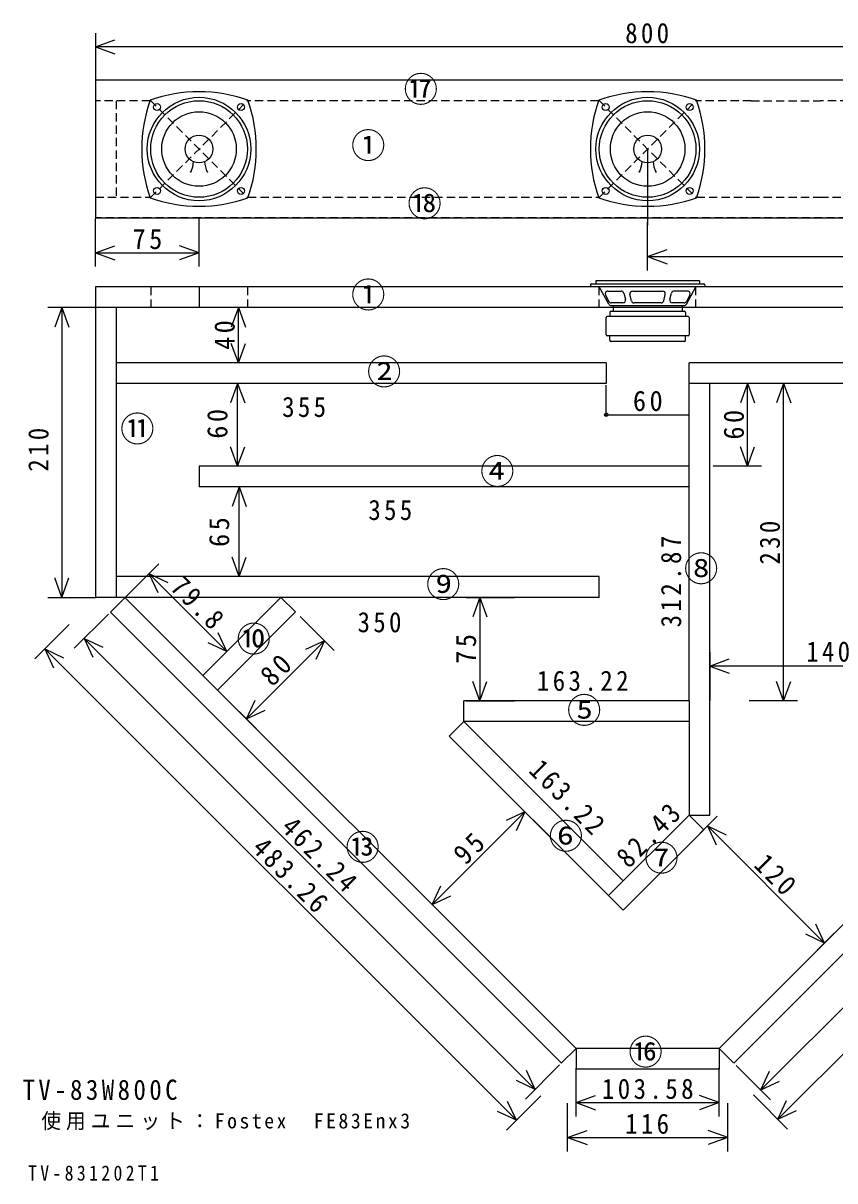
# Model space of a CAD drawing. Units: millimetres, scale not verified. Extents: x -659 to 492, y -362 to 477.
# Drawn here: x -659 to -71, y -362 to 477 of the extents above; entities that cross this region are included whole.
import ezdxf
from ezdxf.enums import TextEntityAlignment as Align

# ---------------------------------------------------------------- set-up
doc = ezdxf.new("R2010")
doc.units = ezdxf.units.MM
doc.header["$LTSCALE"] = 5
doc.header["$PDMODE"] = 32
doc.header["$PDSIZE"] = 2.5
doc.linetypes.add('DASHED1', pattern=[1.8, 1.2, -0.6])
doc.layers.add('0-0', color=7, linetype='Continuous')
doc.styles.add('ＭＳ ゴシック', font='')
doc.styles.get('ＭＳ ゴシック').set_extended_font_data('MS Gothic')

msp = doc.modelspace()

# ---------------------------------------------------------------- linework, layer by layer
at = {"layer": '0-0', "color": 4}
for p, q in [((-606.736, 470.233), (-606.736, 435.233)), ((-606.736, 460.233), (-592.64, 465.363)), ((193.264, 460.233), (-606.736, 460.233)), ((-606.736, 460.233), (-592.64, 455.103)), ((-606.736, 300.946), (-606.736, 335.946)), ((-531.736, 300.946), (-531.736, 335.946)), ((-206.736, 298.225), (-206.736, 333.225)), ((-606.736, 310.946), (-592.64, 316.076)), ((-606.736, 310.946), (-531.736, 310.946)), ((-606.736, 310.946), (-592.64, 305.815)), ((-531.736, 310.946), (-545.831, 316.076)), ((-531.736, 310.946), (-545.831, 305.815)), ((-206.736, 308.225), (-192.64, 313.356)), ((-206.736, 308.225), (193.264, 308.225)), ((-206.736, 308.225), (-192.64, 303.095)), ((-581.797, 271.205), (-641.164, 271.205)), ((-631.164, 271.205), (-636.294, 257.109)), ((-631.164, 271.205), (-631.164, 61.205)), ((-631.164, 271.205), (-626.034, 257.109)), ((-493.238, 271.205), (-576.736, 271.205)), ((-503.238, 271.205), (-508.369, 257.109)), ((-503.238, 231.205), (-503.238, 271.205)), ((-503.238, 271.205), (-498.108, 257.109)), ((-503.238, 231.205), (-508.369, 245.3)), ((-503.238, 231.205), (-498.108, 245.3)), ((-493.238, 231.205), (-576.736, 231.205)), ((-493.785, 216.205), (-528.785, 216.205)), ((-503.785, 216.205), (-508.915, 202.109)), ((-503.785, 156.205), (-503.785, 216.205)), ((-503.785, 216.205), (-498.655, 202.109)), ((-236.736, 193.594), (-236.736, 214.922)), ((-124.326, 216.205), (-159.326, 216.205)), ((-134.326, 216.205), (-139.456, 202.109)), ((-134.326, 156.205), (-134.326, 216.205)), ((-134.326, 216.205), (-129.195, 202.109)), ((-98.219, 216.205), (-133.219, 216.205)), ((-108.219, 216.205), (-113.349, 202.109)), ((-108.219, -13.795), (-108.219, 216.205)), ((-108.219, 216.205), (-103.089, 202.109)), ((-236.736, 193.594), (-176.736, 193.594)), ((-503.785, 156.205), (-508.915, 170.3)), ((-503.785, 156.205), (-498.655, 170.3)), ((-134.326, 156.205), (-139.456, 170.3)), ((-134.326, 156.205), (-129.195, 170.3)), ((-493.785, 156.205), (-528.785, 156.205)), ((-124.326, 156.205), (-159.326, 156.205)), ((-492.685, 141.205), (-527.685, 141.205)), ((-502.685, 141.205), (-507.816, 127.109)), ((-502.685, 76.205), (-502.685, 141.205)), ((-502.685, 141.205), (-497.555, 127.109)), ((-560.971, 85.468), (-585.719, 60.719)), ((-502.685, 76.205), (-507.816, 90.3)), ((-502.685, 76.205), (-497.555, 90.3)), ((-581.797, 76.205), (-590.648, 76.205)), ((-511.617, 21.973), (-568.042, 78.397)), ((-568.042, 78.397), (-561.702, 64.802)), ((-568.042, 78.397), (-554.447, 72.058)), ((-492.685, 76.205), (-527.685, 76.205)), ((-631.164, 61.205), (-636.294, 75.3)), ((-631.164, 61.205), (-626.034, 75.3)), ((-641.164, 61.205), (-606.164, 61.205)), ((-493.06, 61.205), (-528.06, 61.205)), ((-338.303, 61.205), (-303.303, 61.205)), ((-328.303, 61.205), (-333.433, 47.109)), ((-328.303, 61.205), (-328.303, -13.795)), ((-328.303, 61.205), (-323.173, 47.109)), ((-622.122, 24.316), (-597.373, 49.065)), ((-433.821, 22.64), (-458.57, 47.389)), ((-650.631, 16.737), (-625.883, 41.486)), ((-511.617, 21.973), (-517.957, 35.567)), ((-124.824, -295.918), (205.282, 34.187)), ((-615.051, 31.388), (-288.197, -295.467)), ((-615.051, 31.388), (-601.456, 25.048)), ((-615.051, 31.388), (-608.712, 17.793)), ((-504.546, 29.044), (-529.295, 4.295)), ((-511.617, 21.973), (-525.212, 28.312)), ((-497.461, -26.857), (-440.892, 29.711)), ((-440.892, 29.711), (-454.487, 23.372)), ((-440.892, 29.711), (-447.231, 16.117)), ((-161.736, -9.072), (-161.736, 25.928)), ((-643.56, 23.808), (-301.847, -317.905)), ((-643.56, 23.808), (-629.966, 17.469)), ((-643.56, 23.808), (-637.221, 10.214)), ((-161.736, 21.399), (-161.736, -13.601)), ((-112.361, -317.167), (229.637, 24.832)), ((-161.736, 11.399), (-147.64, 16.529)), ((-21.736, 11.399), (-161.736, 11.399)), ((-161.736, 11.399), (-147.64, 6.269)), ((-328.303, -13.795), (-333.433, 0.3)), ((-328.303, -13.795), (-323.173, 0.3)), ((-108.219, -13.795), (-113.349, 0.3)), ((-108.219, -13.795), (-103.089, 0.3)), ((-490.389, -33.928), (-515.138, -9.18)), ((-497.461, -26.857), (-491.121, -13.263)), ((-338.303, -13.795), (-303.303, -13.795)), ((-98.219, -13.795), (-133.219, -13.795)), ((-497.461, -26.857), (-483.866, -20.518)), ((-302.699, -87.269), (-277.95, -112.017)), ((-295.628, -94.34), (-362.803, -161.515)), ((-295.628, -94.34), (-309.222, -100.679)), ((-295.628, -94.34), (-301.967, -107.934)), ((-156.332, -97.473), (-181.081, -122.222)), ((-78.551, -189.397), (-163.404, -104.544)), ((-163.404, -104.544), (-157.064, -118.139)), ((-163.404, -104.544), (-149.809, -110.884)), ((-362.803, -161.515), (-356.464, -147.92)), ((-369.874, -154.444), (-345.125, -179.193)), ((-362.803, -161.515), (-349.208, -155.176)), ((-78.551, -189.397), (-84.89, -175.802)), ((-71.48, -182.326), (-96.228, -207.075)), ((-78.551, -189.397), (-92.145, -183.058)), ((-295.268, -302.538), (-270.519, -277.789)), ((-288.197, -295.467), (-294.536, -281.872)), ((-258.524, -315.092), (-258.524, -280.092)), ((-154.948, -315.092), (-154.948, -280.092)), ((-117.753, -302.989), (-142.501, -278.241)), ((-124.824, -295.918), (-118.484, -282.324)), ((-288.197, -295.467), (-301.791, -289.128)), ((-124.824, -295.918), (-111.229, -289.579)), ((-308.918, -324.976), (-284.17, -300.227)), ((-258.524, -305.092), (-244.428, -299.962)), ((-154.948, -305.092), (-169.043, -299.962)), ((-105.29, -324.238), (-130.039, -299.49)), ((-301.847, -317.905), (-308.187, -304.31)), ((-264.737, -340.427), (-264.737, -305.427)), ((-258.524, -305.092), (-154.948, -305.092)), ((-258.524, -305.092), (-244.428, -310.223)), ((-154.948, -305.092), (-169.043, -310.223)), ((-148.735, -340.427), (-148.735, -305.427)), ((-112.361, -317.167), (-106.022, -303.573)), ((-301.847, -317.905), (-315.442, -311.565)), ((-112.361, -317.167), (-98.767, -310.828)), ((-264.737, -330.427), (-250.642, -325.297)), ((-148.735, -330.427), (-162.83, -325.297)), ((-264.737, -330.427), (-148.735, -330.427)), ((-264.737, -330.427), (-250.642, -335.557)), ((-148.735, -330.427), (-162.83, -335.557))]:
    msp.add_line(p, q, dxfattribs=at)
at = {"layer": '0-0'}
for p, q in [((-606.736, 436.205), (-606.736, 336.205)), ((193.264, 436.205), (-606.736, 436.205)), ((-206.736, 386.205), (-206.736, 330.914)), ((-606.736, 336.205), (193.264, 336.205)), ((-531.736, 336.418), (-531.736, 336.205)), ((193.264, 286.205), (-606.736, 286.205)), ((-606.736, 286.205), (-606.736, 61.205)), ((-531.736, 286.205), (-531.736, 271.205)), ((-248.236, 287.755), (-248.236, 286.205)), ((-247.536, 288.455), (-165.936, 288.455)), ((-169.236, 290.705), (-244.236, 290.705)), ((-244.236, 290.705), (-244.236, 288.455)), ((-234.807, 273.733), (-241.736, 286.205)), ((-178.664, 273.733), (-171.736, 286.205)), ((-169.236, 290.705), (-169.236, 288.455)), ((-165.236, 287.755), (-165.236, 286.205)), ((-237.34, 280.26), (-234.926, 275.759)), ((-235.577, 283.205), (-226.007, 283.205)), ((-224.089, 281.773), (-222.756, 277.273)), ((-218.528, 276.271), (-219.528, 280.772)), ((-217.576, 283.205), (-195.896, 283.205)), ((-194.943, 276.271), (-193.943, 280.772)), ((-190.715, 277.273), (-189.382, 281.773)), ((-177.895, 283.205), (-187.71, 283.205)), ((-176.132, 280.26), (-178.546, 275.759)), ((193.264, 271.205), (-606.736, 271.205)), ((-591.736, 271.205), (-591.736, 61.205)), ((-233.236, 268.705), (-180.236, 268.705)), ((-224.674, 274.705), (-233.163, 274.705)), ((-233.059, 272.705), (-180.413, 272.705)), ((-231.736, 272.705), (-231.736, 268.705)), ((-196.896, 274.705), (-216.576, 274.705)), ((-180.308, 274.705), (-188.798, 274.705)), ((-181.736, 272.705), (-181.736, 268.705)), ((-236.736, 251.405), (-236.736, 264.005)), ((-177.436, 264.705), (-236.036, 264.705)), ((-234.236, 267.705), (-234.236, 264.705)), ((-179.236, 267.705), (-179.236, 264.705)), ((-176.736, 264.005), (-176.736, 251.405)), ((-177.436, 250.705), (-236.036, 250.705)), ((-234.236, 247.705), (-234.236, 250.705)), ((-180.236, 246.705), (-233.236, 246.705)), ((-179.236, 247.705), (-179.236, 250.705)), ((-236.736, 231.205), (-591.736, 231.205)), ((-236.736, 231.205), (-236.736, 216.205)), ((178.264, 231.205), (-176.736, 231.205)), ((-236.736, 216.205), (-591.736, 216.205)), ((178.264, 216.205), (-176.736, 216.205)), ((-161.736, -96.663), (-161.736, 216.205)), ((-176.736, 141.205), (-531.736, 141.205)), ((-241.736, 76.205), (-591.736, 76.205)), ((-241.736, 61.205), (-241.736, 76.205)), ((-585.234, 61.205), (-606.736, 61.205)), ((-585.523, 61.205), (-258.524, -265.794)), ((-241.736, 61.205), (-585.234, 61.205)), ((-472.385, 61.205), (-528.954, 4.636)), ((-472.385, 61.205), (-461.779, 50.598)), ((-251.736, 61.205), (-251.911, 61.205)), ((175.158, 64.311), (-154.948, -265.794)), ((-461.779, 50.598), (-518.347, -5.97)), ((185.764, 53.705), (-144.341, -276.401)), ((-339.959, -28.795), (-339.959, -13.795)), ((-176.736, -13.795), (-339.959, -13.795)), ((-176.736, -13.795), (-176.736, -13.601)), ((-339.959, -28.795), (-350.566, -39.402)), ((-350.566, -39.402), (-224.413, -165.554)), ((-176.736, -96.663), (-166.129, -107.27)), ((-176.736, -96.663), (-161.736, -96.663)), ((-166.129, -107.27), (-224.413, -165.554)), ((-258.524, -265.794), (-269.263, -276.533)), ((-154.948, -265.794), (-258.524, -265.794)), ((-258.524, -265.794), (-258.524, -280.43)), ((-154.948, -265.794), (-144.467, -276.275)), ((-154.948, -265.794), (-154.948, -280.941)), ((-154.948, -280.794), (-258.524, -280.794))]:
    msp.add_line(p, q, dxfattribs=at)
at = {"layer": '0-0', "linetype": 'DASHED1'}
for p, q in [((-567.218, 421.205), (-606.736, 421.205)), ((-591.736, 421.205), (-591.736, 351.205)), ((-567.091, 350.849), (-496.38, 421.56)), ((-567.091, 421.56), (-496.38, 350.849)), ((-242.218, 421.205), (-496.254, 421.205)), ((-242.091, 350.849), (-171.38, 421.56)), ((-242.091, 421.56), (-171.38, 350.849)), ((-131.716, 421.205), (-171.254, 421.205)), ((-131.716, 421.205), (-81.756, 421.205)), ((-606.736, 351.205), (-567.218, 351.205)), ((-496.254, 351.205), (-241.736, 351.205)), ((-171.254, 351.205), (-131.716, 351.205)), ((-131.716, 351.205), (-81.756, 351.205)), ((-81.756, 351.205), (83.264, 351.205)), ((-566.736, 286.205), (-566.736, 271.205)), ((-496.736, 286.205), (-496.736, 271.205)), ((-241.736, 271.205), (-241.736, 286.205)), ((-178.265, 286.205), (-226.46, 286.205)), ((-171.736, 271.205), (-171.736, 286.205))]:
    msp.add_line(p, q, dxfattribs=at)
for points in [[(82.782, 421.205), (-81.597, 421.205), (-81.756, 421.205)], [(193.264, 336.205), (117.751, 336.205), (-606.736, 336.205)]]:
    msp.add_lwpolyline(points, dxfattribs=at)
at = {"layer": '0-0'}
for points in [[(-176.736, -13.601), (-176.736, -12.241), (-176.736, 231.205)], [(-176.736, 156.205), (-531.736, 156.205), (-531.736, 141.205)], [(-585.234, 61.205), (-595.985, 50.454), (-269.13, -276.401)], [(-176.736, -13.795), (-176.736, -96.663), (-235.02, -154.948)], [(-176.736, -28.795), (-339.959, -28.795), (-224.413, -144.341)]]:
    msp.add_lwpolyline(points, dxfattribs=at)
for centre, radius in [((-531.736, 386.205), 37.5), ((-531.736, 386.205), 35), ((-206.736, 386.205), 37.5), ((-206.736, 386.205), 35), ((-562.141, 416.61), 2.5), ((-531.736, 386.205), 27), ((-501.33, 416.61), 2.5), ((-237.141, 416.61), 2.5), ((-206.736, 386.205), 27), ((-176.33, 416.61), 2.5), ((-531.736, 386.205), 10), ((-206.736, 386.205), 10), ((-537.736, 369.636), 0.2), ((-525.736, 369.636), 0.2), ((-212.736, 369.636), 0.2), ((-200.736, 369.636), 0.2), ((-562.141, 355.799), 2.5), ((-501.33, 355.799), 2.5), ((-237.141, 355.799), 2.5), ((-176.33, 355.799), 2.5)]:
    msp.add_circle(centre, radius, dxfattribs=at)
for centre, radius, start, end in [((-468.449, 386.205), 104.786, 160.28108, 199.71875), ((-531.736, 322.918), 104.786, 70.28108, 109.71875), ((-595.022, 386.205), 104.786, 340.28108, 19.71875), ((-143.449, 386.205), 104.786, 160.28108, 199.71875), ((-206.736, 322.918), 104.786, 70.28108, 109.71875), ((-270.022, 386.205), 104.786, 340.28108, 19.71875), ((-552.65, 377.637), 16.925, 331.78838, 357.97403), ((-510.822, 377.637), 16.925, 182.02293, 208.21141), ((-227.65, 377.637), 16.925, 331.78838, 357.97403), ((-185.822, 377.637), 16.925, 182.02293, 208.21141), ((-531.736, 449.491), 104.786, 250.28108, 289.71875), ((-206.736, 449.491), 104.786, 250.28108, 289.71875), ((-247.536, 287.755), 0.7, 90, 180), ((-165.936, 287.755), 0.7, 0, 90), ((-235.577, 281.205), 2, 90, 208.20744), ((-226.007, 281.205), 2, 16.50568, 90), ((-224.674, 276.705), 2, 270, 16.50424), ((-217.576, 281.205), 2, 90, 192.52852), ((-195.896, 281.205), 2, 347.47124, 90), ((-188.798, 276.705), 2, 163.49654, 270), ((-187.464, 281.205), 2, 90, 163.49551), ((-177.895, 281.205), 2, 331.79231, 90), ((-233.163, 276.705), 2, 208.20877, 270), ((-233.059, 274.705), 2, 209.05536, 270), ((-233.236, 267.705), 1, 90, 180), ((-216.576, 276.705), 2, 192.52852, 270), ((-196.896, 276.705), 2, 270, 347.47124), ((-180.413, 274.705), 2, 270, 330.94366), ((-180.308, 276.705), 2, 270, 331.79099), ((-180.236, 267.705), 1, 0, 90), ((-236.036, 264.005), 0.7, 90, 180), ((-177.436, 264.005), 0.7, 0, 90), ((-236.036, 251.405), 0.7, 180, 270), ((-233.236, 247.705), 1, 180, 270), ((-180.236, 247.705), 1, 270, 0), ((-177.436, 251.405), 0.7, 270, 0)]:
    msp.add_arc(centre, radius, start, end, dxfattribs=at)
at = {"layer": '0-0', "linetype": 'DASHED1'}
for centre in [(-552.65, 377.637), (-227.65, 377.637)]:
    msp.add_arc(centre, 16.925, 331.78835, 357.97682, dxfattribs=at)
at = {"layer": '0-0', "color": 4}
msp.add_point((-236.736, 193.594), dxfattribs=at)

# ---------------------------------------------------------------- texts
at = {"layer": '0-0', "color": 3, "style": 'ＭＳ ゴシック'}
for s, p in [('⑰', (-383.549, 414.832)), ('①', (-421.641, 374.062)), ('⑱', (-380.829, 331.865)), ('①', (-421.641, 265.781)), ('②', (-410.156, 210)), ('⑪', (-588.925, 168.653)), ('④', (-328.125, 137.812)), ('⑧', (-180.469, 67.266)), ('⑨', (-367.313, 55.807)), ('⑩', (-504.598, 16.321)), ('⑤', (-265.22, -35.363)), ('⑥', (-278.439, -126.618)), ('⑬', (-425.712, -134.65)), ('⑦', (-209.211, -142.522)), ('⑯', (-220.701, -283.121))]:
    msp.add_text(s, height=18.33, dxfattribs=at).set_placement(p, align=Align.BOTTOM_LEFT)
at = {"layer": '0-0', "attachment_point": 7, "style": 'ＭＳ ゴシック'}
for s, insert, char_height in [('\\T1.27;\\W0.9;800', (-222.986, 462.733), 14.66), ('\\T1.27;\\W0.95;75', (-579.861, 313.446), 14.66), ('\\T1.27;\\W0.95;60', (-217.361, 196.094), 14.66), ('\\T1.27;\\W0.9;355', (-471.497, 191.72), 14.66), ('\\T1.27;\\W0.9;355', (-409.076, 117.038), 14.66), ('\\T1.27;\\W0.9;350', (-416.879, 35.669), 14.66), ('\\T1.27;\\W0.9;140', (-91.834, 14.384), 14.66), ('\\T1.28;\\W0.9;163.22', (-286.982, -6.801), 14.66), ('\\T1.28;\\W0.9;TV-83W800C', (-659.65, -303.303), 14.66), ('\\T1.28;\\W0.9;103.58', (-239.861, -302.592), 14.66), ('\\T1.26;\\W0.95;使用ユニット：Fostex\u3000FE83Enx3', (-646.049, -325.065), 11), ('\\T1.27;\\W0.9;116', (-222.986, -327.927), 14.66), ('\\T1.39;\\W0.85;TV-831202T1', (-655.57, -361.788), 11)]:
    msp.add_mtext(s, dxfattribs=dict(at, insert=insert, char_height=char_height))
at = {"layer": '0-0', "char_height": 14.66, "attachment_point": 7, "style": 'ＭＳ ゴシック'}
for s, insert, rotation in [('\\T1.27;\\W0.95;40', (-505.738, 240.58), 90), ('\\T1.27;\\W0.95;60', (-510.971, 176.244), 90), ('\\T1.27;\\W0.95;60', (-136.826, 175.58), 90), ('\\T1.27;\\W0.9;210', (-640.609, 152.332), 90), ('\\T1.27;\\W0.95;65', (-509.658, 97.755), 90), ('\\T1.27;\\W0.9;230', (-110.719, 84.955), 90), ('\\T1.28;\\W0.9;312.87', (-182.254, 39.443), 90), ('\\T1.28;\\W0.9;79.8', (-553.53, 67.421), 315), ('\\T1.27;\\W0.95;75', (-330.803, 13.08), 90), ('\\T1.27;\\W0.95;80', (-478.457, -4.318), 45), ('\\T1.28;\\W0.9;163.22', (-293.782, -65.285), 315), ('\\T1.28;\\W0.9;82.43', (-220.337, -136.01), 45), ('\\T1.28;\\W0.9;462.24', (-473.279, -106.849), 315), ('\\T1.28;\\W0.9;483.26', (-494.359, -121.857), 315), ('\\T1.27;\\W0.95;95', (-338.496, -133.673), 45), ('\\T1.27;\\W0.9;120', (-130.7, -133.712), 315)]:
    msp.add_mtext(s, dxfattribs=dict(at, insert=insert, rotation=rotation))

doc.saveas('drawing.dxf')
